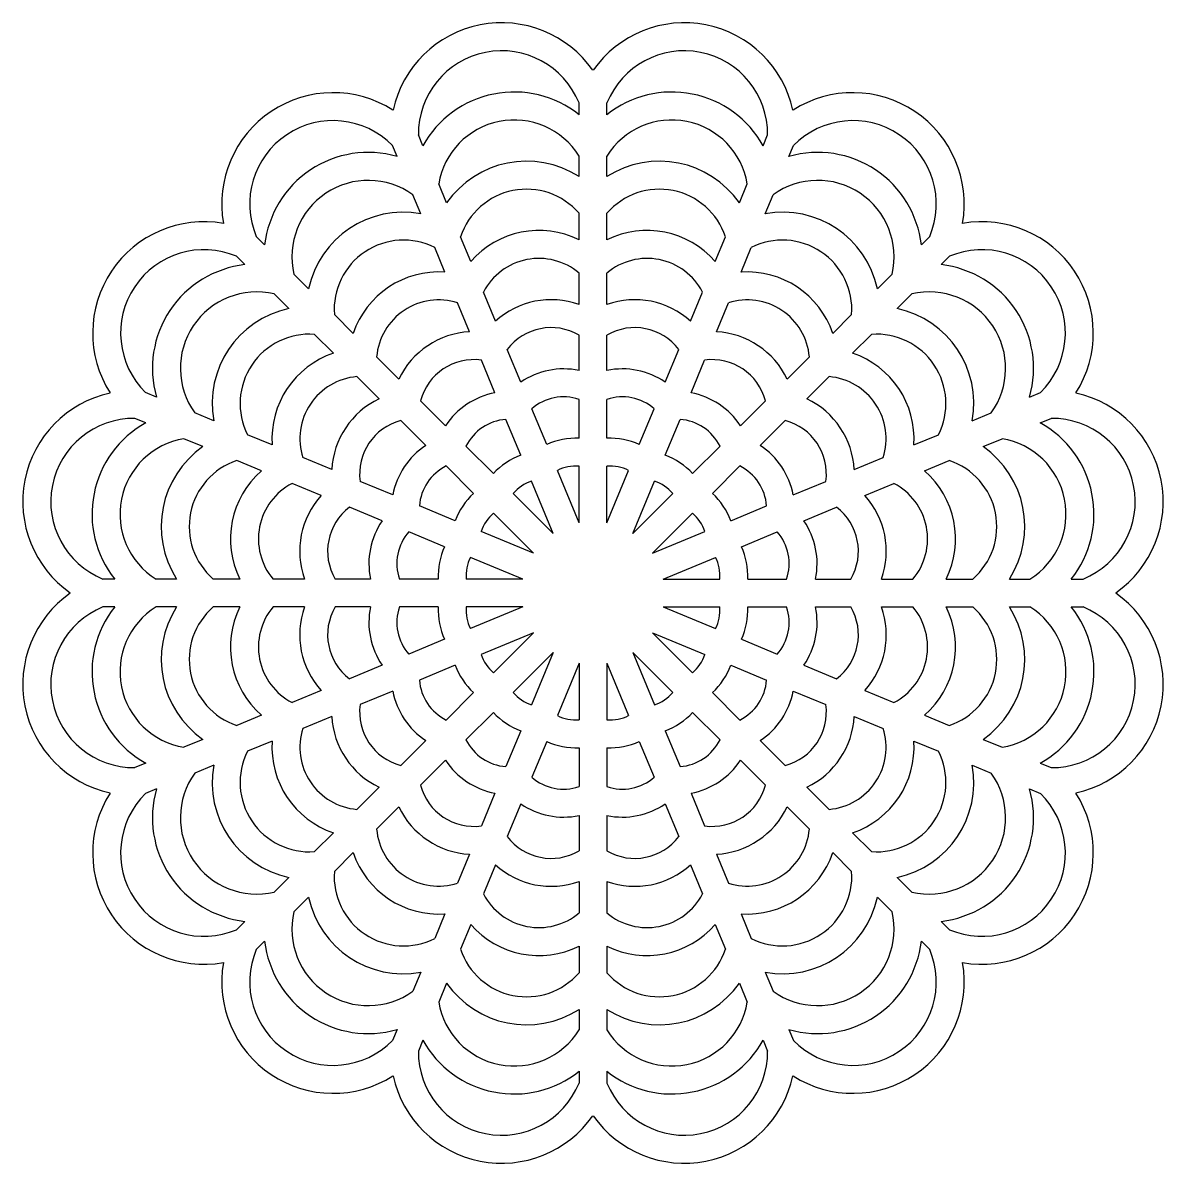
# Model space of a CAD drawing. Extents: x -314 to 508, y 162 to 455.
# Drawn here: x 253.1 to 314.3, y 197.4 to 258.6 of the extents above; entities that cross this region are included whole.
import ezdxf

# ---------------------------------------------------------------- set-up
doc = ezdxf.new("R2010")
doc.units = 0
doc.layers.get('0').update_dxf_attribs({"linetype": 'CONTINUOUS'})

msp = doc.modelspace()

# ---------------------------------------------------------------- linework, layer by layer
for p, q in [((282.969213, 253.644178), (282.969213, 254.278942)), ((284.469213, 253.644178), (284.469213, 254.278942)), ((274.589421, 251.977334), (274.346508, 252.563779)), ((292.849006, 251.977334), (293.091919, 252.563779)), ((273.203602, 251.403309), (272.960688, 251.989754)), ((294.234825, 251.403309), (294.477738, 251.989754)), ((282.969213, 250.319142), (282.969213, 251.421807)), ((284.469213, 250.319142), (284.469213, 251.421807)), ((275.861857, 248.905401), (275.439886, 249.924131)), ((291.576569, 248.905401), (291.998541, 249.924131)), ((274.476038, 248.331376), (274.054066, 249.350106)), ((292.962389, 248.331376), (293.38436, 249.350106)), ((282.969213, 246.925411), (282.969213, 248.354682)), ((284.469213, 246.925411), (284.469213, 248.354682)), ((266.099557, 246.656538), (265.650712, 247.105383)), ((277.160582, 245.770003), (276.613624, 247.090477)), ((290.277845, 245.770003), (290.824803, 247.090477)), ((301.33887, 246.656538), (301.787715, 247.105383)), ((265.038897, 245.595878), (264.590051, 246.044723)), ((275.774763, 245.195977), (275.227804, 246.516451)), ((291.663664, 245.195977), (292.210622, 246.516451)), ((302.39953, 245.595878), (302.848375, 246.044723)), ((268.450713, 244.305382), (267.67101, 245.085084)), ((282.969213, 243.460338), (282.969213, 245.145364)), ((284.469213, 243.460338), (284.469213, 245.145364)), ((298.987714, 244.305382), (299.767416, 245.085084)), ((267.390052, 243.244722), (266.61035, 244.024424)), ((278.486608, 242.568693), (277.841777, 244.125453)), ((288.951819, 242.568693), (289.59665, 244.125453)), ((300.048374, 243.244722), (300.828076, 244.024424)), ((277.100789, 241.994668), (276.455957, 243.551428)), ((290.337638, 241.994668), (290.982469, 243.551428)), ((270.850443, 241.905652), (269.839796, 242.916299)), ((296.587984, 241.905652), (297.598631, 242.916299)), ((269.789783, 240.844992), (268.779136, 241.855639)), ((282.969213, 239.917238), (282.969213, 241.815516)), ((284.469213, 239.917238), (284.469213, 241.815516)), ((297.648644, 240.844992), (298.659291, 241.855639)), ((273.300619, 239.455476), (272.109127, 240.646968)), ((279.842494, 239.295295), (279.116054, 241.049075)), ((287.595933, 239.295295), (288.322373, 241.049075)), ((294.137807, 239.455476), (295.3293, 240.646968)), ((278.456674, 238.72127), (277.730235, 240.47505)), ((288.981752, 238.72127), (289.708192, 240.47505)), ((272.239959, 238.394815), (271.048466, 239.586308)), ((295.198468, 238.394815), (296.38996, 239.586308)), ((260.292126, 238.491833), (259.705681, 238.734746)), ((307.146301, 238.491833), (307.732746, 238.734746)), ((275.805969, 236.950126), (274.463684, 238.292411)), ((282.969213, 236.283329), (282.969213, 238.36656)), ((284.469213, 236.283329), (284.469213, 238.36656)), ((291.632458, 236.950126), (292.974743, 238.292411)), ((263.364059, 237.219397), (262.345329, 237.641368)), ((281.233131, 235.938001), (280.435912, 237.862655)), ((286.205296, 235.938001), (287.002514, 237.862655)), ((304.074368, 237.219397), (305.093098, 237.641368)), ((259.718101, 237.106014), (259.131656, 237.348927)), ((274.745309, 235.889465), (273.403024, 237.231751)), ((279.847311, 235.363976), (279.050093, 237.28863)), ((287.591116, 235.363976), (288.388334, 237.28863)), ((292.693118, 235.889465), (294.035403, 237.231751)), ((307.720326, 237.106014), (308.306771, 237.348927)), ((262.790033, 235.833577), (261.771304, 236.255549)), ((266.499457, 235.920672), (265.178983, 236.46763)), ((300.938969, 235.920672), (302.259443, 236.46763)), ((304.648393, 235.833577), (305.667123, 236.255549)), ((278.375531, 234.380564), (276.902464, 235.85363)), ((289.062895, 234.380564), (290.535962, 235.85363)), ((265.925432, 234.534853), (264.604958, 235.081811)), ((269.700767, 234.594646), (268.144007, 235.239477)), ((297.73766, 234.594646), (299.29442, 235.239477)), ((301.512995, 234.534853), (302.833469, 235.081811)), ((277.314871, 233.319903), (275.841804, 234.79297)), ((282.969213, 231.746726), (281.808068, 234.549978)), ((282.969213, 231.746726), (282.969213, 234.780945)), ((284.469213, 231.746726), (284.469213, 234.780945)), ((284.469213, 231.746726), (285.630359, 234.549978)), ((290.123556, 233.319903), (291.596623, 234.79297)), ((269.126742, 233.208827), (267.569982, 233.853658)), ((272.974165, 233.23876), (271.220385, 233.9652)), ((281.583394, 231.172701), (280.422249, 233.975953)), ((285.855033, 231.172701), (287.016178, 233.975953)), ((294.464262, 233.23876), (296.218042, 233.9652)), ((298.311685, 233.208827), (299.868445, 233.853658)), ((281.583394, 231.172701), (279.437878, 233.318217)), ((285.855033, 231.172701), (288.000549, 233.318217)), ((272.400139, 231.852941), (270.646359, 232.579381)), ((276.331459, 231.848123), (274.406804, 232.645342)), ((291.106968, 231.848123), (293.031622, 232.645342)), ((295.038287, 231.852941), (296.792067, 232.579381)), ((280.522734, 230.112041), (278.377217, 232.257557)), ((286.915693, 230.112041), (289.061209, 232.257557)), ((275.757434, 230.462304), (273.832779, 231.259522)), ((280.522734, 230.112041), (277.719481, 231.273186)), ((286.915693, 230.112041), (289.718945, 231.273186)), ((291.680993, 230.462304), (293.605647, 231.259522)), ((279.948709, 228.726221), (277.145456, 229.887366)), ((287.489718, 228.726221), (290.29297, 229.887366)), ((258.051256, 228.726221), (257.416493, 228.726221)), ((261.376292, 228.726221), (260.273627, 228.726221)), ((264.770023, 228.726221), (263.340753, 228.726221)), ((268.235096, 228.726221), (266.550071, 228.726221)), ((271.778196, 228.726221), (269.879918, 228.726221)), ((275.412106, 228.726221), (273.328874, 228.726221)), ((279.948709, 228.726221), (276.91449, 228.726221)), ((287.489718, 228.726221), (290.523937, 228.726221)), ((292.026321, 228.726221), (294.109552, 228.726221)), ((295.660231, 228.726221), (297.558508, 228.726221)), ((299.20333, 228.726221), (300.888356, 228.726221)), ((302.668403, 228.726221), (304.097674, 228.726221)), ((306.062134, 228.726221), (307.164799, 228.726221)), ((309.38717, 228.726221), (310.021934, 228.726221)), ((258.051256, 227.226221), (257.416493, 227.226221)), ((261.376292, 227.226221), (260.273627, 227.226221)), ((264.770023, 227.226221), (263.340753, 227.226221)), ((268.235096, 227.226221), (266.550071, 227.226221)), ((271.778196, 227.226221), (269.879918, 227.226221)), ((275.412106, 227.226221), (273.328874, 227.226221)), ((279.948709, 227.226221), (276.91449, 227.226221)), ((279.948709, 227.226221), (277.145456, 226.065076)), ((287.489718, 227.226221), (290.29297, 226.065076)), ((287.489718, 227.226221), (290.523937, 227.226221)), ((292.026321, 227.226221), (294.109552, 227.226221)), ((295.660231, 227.226221), (297.558508, 227.226221)), ((299.20333, 227.226221), (300.888356, 227.226221)), ((302.668403, 227.226221), (304.097674, 227.226221)), ((306.062134, 227.226221), (307.164799, 227.226221)), ((309.38717, 227.226221), (310.021934, 227.226221)), ((280.522734, 225.840402), (277.719481, 224.679257)), ((280.522734, 225.840402), (278.377217, 223.694885)), ((286.915693, 225.840402), (289.061209, 223.694885)), ((286.915693, 225.840402), (289.718945, 224.679257)), ((275.757434, 225.490138), (273.832779, 224.69292)), ((291.680993, 225.490138), (293.605647, 224.69292)), ((281.583394, 224.779742), (279.437878, 222.634225)), ((281.583394, 224.779742), (280.422249, 221.976489)), ((285.855033, 224.779742), (287.016178, 221.976489)), ((285.855033, 224.779742), (288.000549, 222.634225)), ((272.400139, 224.099502), (270.646359, 223.373062)), ((276.331459, 224.104319), (274.406804, 223.307101)), ((282.969213, 224.205717), (281.808068, 221.402464)), ((282.969213, 224.205717), (282.969213, 221.171498)), ((284.469213, 224.205717), (284.469213, 221.171498)), ((284.469213, 224.205717), (285.630359, 221.402464)), ((291.106968, 224.104319), (293.031622, 223.307101)), ((295.038287, 224.099502), (296.792067, 223.373062)), ((269.126742, 222.743616), (267.569982, 222.098785)), ((272.974165, 222.713682), (271.220385, 221.987243)), ((277.314871, 222.632539), (275.841804, 221.159472)), ((290.123556, 222.632539), (291.596623, 221.159472)), ((294.464262, 222.713682), (296.218042, 221.987243)), ((298.311685, 222.743616), (299.868445, 222.098785)), ((278.375531, 221.571879), (276.902464, 220.098812)), ((289.062895, 221.571879), (290.535962, 220.098812)), ((265.925432, 221.41759), (264.604958, 220.870632)), ((269.700767, 221.357797), (268.144007, 220.712965)), ((297.73766, 221.357797), (299.29442, 220.712965)), ((301.512995, 221.41759), (302.833469, 220.870632)), ((279.847311, 220.588467), (279.050093, 218.663812)), ((287.591116, 220.588467), (288.388334, 218.663812)), ((262.790033, 220.118865), (261.771304, 219.696894)), ((266.499457, 220.031771), (265.178983, 219.484812)), ((274.745309, 220.062977), (273.403024, 218.720692)), ((281.233131, 220.014442), (280.435912, 218.089787)), ((286.205296, 220.014442), (287.002514, 218.089787)), ((292.693118, 220.062977), (294.035403, 218.720692)), ((300.938969, 220.031771), (302.259443, 219.484812)), ((304.648393, 220.118865), (305.667123, 219.696894)), ((282.969213, 219.669114), (282.969213, 217.585882)), ((284.469213, 219.669114), (284.469213, 217.585882)), ((259.718101, 218.846429), (259.131656, 218.603516)), ((263.364059, 218.733046), (262.345329, 218.311074)), ((275.805969, 219.002317), (274.463684, 217.660032)), ((291.632458, 219.002317), (292.974743, 217.660032)), ((304.074368, 218.733046), (305.093098, 218.311074)), ((307.720326, 218.846429), (308.306771, 218.603516)), ((260.292126, 217.46061), (259.705681, 217.217696)), ((272.239959, 217.557627), (271.048466, 216.366135)), ((295.198468, 217.557627), (296.38996, 216.366135)), ((307.146301, 217.46061), (307.732746, 217.217696)), ((278.456674, 217.231172), (277.730235, 215.477393)), ((279.842494, 216.657147), (279.116054, 214.903367)), ((287.595933, 216.657147), (288.322373, 214.903367)), ((288.981752, 217.231172), (289.708192, 215.477393)), ((273.300619, 216.496967), (272.109127, 215.305474)), ((282.969213, 216.035204), (282.969213, 214.136926)), ((284.469213, 216.035204), (284.469213, 214.136926)), ((294.137807, 216.496967), (295.3293, 215.305474)), ((269.789783, 215.107451), (268.779136, 214.096804)), ((297.648644, 215.107451), (298.659291, 214.096804)), ((270.850443, 214.046791), (269.839796, 213.036143)), ((277.100789, 213.957775), (276.455957, 212.401015)), ((290.337638, 213.957775), (290.982469, 212.401015)), ((296.587984, 214.046791), (297.598631, 213.036143)), ((278.486608, 213.38375), (277.841777, 211.82699)), ((288.951819, 213.38375), (289.59665, 211.82699)), ((267.390052, 212.70772), (266.61035, 211.928018)), ((282.969213, 212.492104), (282.969213, 210.807079)), ((284.469213, 212.492104), (284.469213, 210.807079)), ((300.048374, 212.70772), (300.828076, 211.928018)), ((268.450713, 211.64706), (267.67101, 210.867358)), ((298.987714, 211.64706), (299.767416, 210.867358)), ((275.774763, 210.756465), (275.227804, 209.435991)), ((291.663664, 210.756465), (292.210622, 209.435991)), ((265.038897, 210.356565), (264.590051, 209.90772)), ((277.160582, 210.18244), (276.613624, 208.861966)), ((290.277845, 210.18244), (290.824803, 208.861966)), ((302.39953, 210.356565), (302.848375, 209.90772)), ((266.099557, 209.295905), (265.650712, 208.847059)), ((301.33887, 209.295905), (301.787715, 208.847059)), ((282.969213, 209.027031), (282.969213, 207.597761)), ((284.469213, 209.027031), (284.469213, 207.597761)), ((274.476038, 207.621066), (274.054066, 206.602337)), ((292.962389, 207.621066), (293.38436, 206.602337)), ((275.861857, 207.047041), (275.439886, 206.028312)), ((291.576569, 207.047041), (291.998541, 206.028312)), ((282.969213, 205.6333), (282.969213, 204.530635)), ((284.469213, 205.6333), (284.469213, 204.530635)), ((273.203602, 204.549134), (272.960688, 203.962689)), ((294.234825, 204.549134), (294.477738, 203.962689)), ((274.589421, 203.975109), (274.346508, 203.388664)), ((292.849006, 203.975109), (293.091919, 203.388664)), ((282.969213, 202.308264), (282.969213, 201.673501)), ((284.469213, 202.308264), (284.469213, 201.673501))]:
    msp.add_line(p, q)
for centre, radius, start, end in [((278.821452, 252.598932), 5.975082, 35.004118, 167.495882), ((288.616975, 252.598932), 5.975082, 12.504118, 144.995882), ((278.821452, 252.598932), 4.475082, 22.049912, 180.450088), ((288.616975, 252.598932), 4.475082, 359.549912, 157.950088), ((269.771568, 248.850348), 5.975082, 57.504118, 189.995882), ((279.485725, 249.259407), 5.600082, 51.53456, 150.96544), ((287.952702, 249.259407), 5.600082, 29.03456, 128.46544), ((297.666859, 248.850348), 5.975082, 350.004118, 122.495882), ((279.485725, 249.259407), 4.100082, 31.830243, 170.669757), ((287.952702, 249.259407), 4.100082, 9.330243, 148.169757), ((269.771568, 248.850348), 4.475082, 44.549912, 202.950088), ((297.666859, 248.850348), 4.475082, 337.049912, 135.450088), ((271.663257, 246.019234), 5.600082, 74.03456, 173.46544), ((295.775169, 246.019234), 5.600082, 6.53456, 105.96544), ((280.149998, 245.919881), 5.225082, 57.346692, 145.153308), ((287.288429, 245.919881), 5.225082, 34.846692, 122.653308), ((271.663257, 246.019234), 4.100082, 54.330243, 193.169757), ((295.775169, 246.019234), 4.100082, 346.830243, 125.669757), ((280.149998, 245.919881), 3.725082, 40.815365, 161.684635), ((287.288429, 245.919881), 3.725082, 18.315365, 139.184635), ((262.845087, 241.923867), 5.975082, 80.004118, 212.495882), ((273.554947, 243.188121), 5.225082, 79.846692, 167.653308), ((293.88348, 243.188121), 5.225082, 12.346692, 100.153308), ((304.59334, 241.923867), 5.975082, 327.504118, 99.995882), ((280.814271, 242.580355), 4.850082, 63.620761, 138.879239), ((286.624156, 242.580355), 4.850082, 41.120761, 116.379239), ((273.554947, 243.188121), 3.725082, 63.315365, 184.184635), ((293.88348, 243.188121), 3.725082, 355.815365, 116.684635), ((262.845087, 241.923867), 4.475082, 67.049912, 225.450088), ((304.59334, 241.923867), 4.475082, 314.549912, 112.950088), ((265.6762, 240.032177), 5.600082, 96.53456, 195.96544), ((280.814271, 242.580355), 3.350082, 49.96535, 152.53465), ((286.624156, 242.580355), 3.350082, 27.46535, 130.03465), ((301.762227, 240.032177), 5.600082, 344.03456, 83.46544), ((275.446636, 240.357008), 4.850082, 86.120761, 161.379239), ((291.99179, 240.357008), 4.850082, 18.620761, 93.879239), ((265.6762, 240.032177), 4.100082, 76.830243, 215.669757), ((275.446636, 240.357008), 3.350082, 72.46535, 175.03465), ((281.478544, 239.240829), 4.475082, 70.542688, 131.957312), ((285.959883, 239.240829), 4.475082, 48.042688, 109.457312), ((291.99179, 240.357008), 3.350082, 4.96535, 107.53465), ((301.762227, 240.032177), 4.100082, 324.330243, 103.169757), ((268.507314, 238.140488), 5.225082, 102.346692, 190.153308), ((298.931113, 238.140488), 5.225082, 349.846692, 77.653308), ((268.507314, 238.140488), 3.725082, 85.815365, 206.684635), ((277.338326, 237.525894), 4.475082, 93.042688, 154.457312), ((281.478544, 239.240829), 2.975082, 59.930399, 142.569601), ((285.959883, 239.240829), 2.975082, 37.430399, 120.069601), ((290.100101, 237.525894), 4.475082, 25.542688, 86.957312), ((298.931113, 238.140488), 3.725082, 333.315365, 94.184635), ((271.338427, 236.248798), 4.850082, 108.620761, 183.879239), ((277.338326, 237.525894), 2.975082, 82.430399, 165.069601), ((290.100101, 237.525894), 2.975082, 14.930399, 97.569601), ((296.1, 236.248798), 4.850082, 356.120761, 71.379239), ((282.142817, 235.901303), 4.100082, 78.372027, 124.127973), ((285.29561, 235.901303), 4.100082, 55.872027, 101.627973), ((271.338427, 236.248798), 3.350082, 94.96535, 197.53465), ((296.1, 236.248798), 3.350082, 342.46535, 85.03465), ((259.096502, 232.873983), 5.975082, 102.504118, 234.995882), ((279.230015, 234.694781), 4.100082, 100.872027, 146.627973), ((288.208411, 234.694781), 4.100082, 33.372027, 79.127973), ((308.341925, 232.873983), 5.975082, 305.004118, 77.495882), ((274.16954, 234.357109), 4.475082, 115.542688, 176.957312), ((282.142817, 235.901303), 2.600082, 71.467962, 131.032038), ((285.29561, 235.901303), 2.600082, 48.967962, 108.532038), ((293.268886, 234.357109), 4.475082, 3.042688, 64.457312), ((259.096502, 232.873983), 4.475082, 89.549912, 247.950088), ((262.436028, 232.20971), 5.600082, 119.03456, 218.46544), ((274.16954, 234.357109), 2.975082, 104.930399, 187.569601), ((279.230015, 234.694781), 2.600082, 93.967962, 153.532038), ((288.208411, 234.694781), 2.600082, 26.467962, 86.032038), ((293.268886, 234.357109), 2.975082, 352.430399, 75.069601), ((305.002399, 232.20971), 5.600082, 321.53456, 60.96544), ((308.341925, 232.873983), 4.475082, 292.049912, 90.450088), ((262.436028, 232.20971), 4.100082, 99.330243, 238.169757), ((282.80709, 232.561777), 3.725082, 87.505575, 114.994425), ((284.631337, 232.561777), 3.725082, 65.005575, 92.494425), ((305.002399, 232.20971), 4.100082, 301.830243, 80.669757), ((265.775554, 231.545437), 5.225082, 124.846692, 212.653308), ((277.000654, 232.465419), 4.100082, 123.372027, 169.127973), ((290.437773, 232.465419), 4.100082, 10.872027, 56.627973), ((301.662873, 231.545437), 5.225082, 327.346692, 55.153308), ((265.775554, 231.545437), 3.725082, 108.315365, 229.184635), ((281.121705, 231.863668), 3.725082, 110.005575, 137.494425), ((286.316722, 231.863668), 3.725082, 42.505575, 69.994425), ((301.662873, 231.545437), 3.725082, 310.815365, 71.684635), ((269.11508, 230.881164), 4.850082, 131.120761, 206.379239), ((277.000654, 232.465419), 2.600082, 116.467962, 176.032038), ((282.80709, 232.561777), 2.225082, 85.821618, 116.678382), ((284.631337, 232.561777), 2.225082, 63.321618, 94.178382), ((290.437773, 232.465419), 2.600082, 3.967962, 63.532038), ((298.323347, 230.881164), 4.850082, 333.620761, 48.879239), ((269.11508, 230.881164), 3.350082, 117.46535, 220.03465), ((281.121705, 231.863668), 2.225082, 108.321618, 139.178382), ((286.316722, 231.863668), 2.225082, 40.821618, 71.678382), ((298.323347, 230.881164), 3.350082, 319.96535, 62.53465), ((272.454606, 230.216891), 4.475082, 138.042688, 199.457312), ((279.831767, 230.57373), 3.725082, 132.505575, 159.994425), ((287.60666, 230.57373), 3.725082, 20.005575, 47.494425), ((294.983821, 230.216891), 4.475082, 340.542688, 41.957312), ((272.454606, 230.216891), 2.975082, 127.430399, 210.069601), ((294.983821, 230.216891), 2.975082, 329.930399, 52.569601), ((279.831767, 230.57373), 2.225082, 130.821618, 161.678382), ((287.60666, 230.57373), 2.225082, 18.321618, 49.178382), ((275.794132, 229.552618), 4.100082, 145.872027, 191.627973), ((291.644295, 229.552618), 4.100082, 348.372027, 34.127973), ((275.794132, 229.552618), 2.600082, 138.967962, 198.532038), ((291.644295, 229.552618), 2.600082, 341.467962, 41.032038), ((279.133658, 228.888345), 3.725082, 155.005575, 182.494425), ((288.304769, 228.888345), 3.725082, 357.505575, 24.994425), ((279.133658, 228.888345), 2.225082, 153.321618, 184.178382), ((288.304769, 228.888345), 2.225082, 355.821618, 26.678382), ((259.096502, 223.07846), 5.975082, 125.004118, 257.495882), ((308.341925, 223.07846), 5.975082, 282.504118, 54.995882), ((259.096502, 223.07846), 4.475082, 112.049912, 270.450088), ((262.436028, 223.742733), 5.600082, 141.53456, 240.96544), ((262.436028, 223.742733), 4.100082, 121.830243, 260.669757), ((265.775554, 224.407006), 5.225082, 147.346692, 235.153308), ((265.775554, 224.407006), 3.725082, 130.815365, 251.684635), ((269.11508, 225.071279), 4.850082, 153.620761, 228.879239), ((269.11508, 225.071279), 3.350082, 139.96535, 242.53465), ((272.454606, 225.735552), 4.475082, 160.542688, 221.957312), ((272.454606, 225.735552), 2.975082, 149.930399, 232.569601), ((275.794132, 226.399825), 4.100082, 168.372027, 214.127973), ((275.794132, 226.399825), 2.600082, 161.467962, 221.032038), ((279.133658, 227.064098), 3.725082, 177.505575, 204.994425), ((279.133658, 227.064098), 2.225082, 175.821618, 206.678382), ((288.304769, 227.064098), 2.225082, 333.321618, 4.178382), ((288.304769, 227.064098), 3.725082, 335.005575, 2.494425), ((291.644295, 226.399825), 2.600082, 318.967962, 18.532038), ((291.644295, 226.399825), 4.100082, 325.872027, 11.627973), ((294.983821, 225.735552), 2.975082, 307.430399, 30.069601), ((294.983821, 225.735552), 4.475082, 318.042688, 19.457312), ((298.323347, 225.071279), 3.350082, 297.46535, 40.03465), ((298.323347, 225.071279), 4.850082, 311.120761, 26.379239), ((301.662873, 224.407006), 3.725082, 288.315365, 49.184635), ((301.662873, 224.407006), 5.225082, 304.846692, 32.653308), ((305.002399, 223.742733), 4.100082, 279.330243, 58.169757), ((305.002399, 223.742733), 5.600082, 299.03456, 38.46544), ((308.341925, 223.07846), 4.475082, 269.549912, 67.950088), ((279.831767, 225.378713), 2.225082, 198.321618, 229.178382), ((287.60666, 225.378713), 2.225082, 310.821618, 341.678382), ((279.831767, 225.378713), 3.725082, 200.005575, 227.494425), ((287.60666, 225.378713), 3.725082, 312.505575, 339.994425), ((277.000654, 223.487023), 2.600082, 183.967962, 243.532038), ((290.437773, 223.487023), 2.600082, 296.467962, 356.032038), ((277.000654, 223.487023), 4.100082, 190.872027, 236.627973), ((281.121705, 224.088775), 2.225082, 220.821618, 251.678382), ((286.316722, 224.088775), 2.225082, 288.321618, 319.178382), ((290.437773, 223.487023), 4.100082, 303.372027, 349.127973), ((274.16954, 221.595334), 2.975082, 172.430399, 255.069601), ((281.121705, 224.088775), 3.725082, 222.505575, 249.994425), ((286.316722, 224.088775), 3.725082, 290.005575, 317.494425), ((293.268886, 221.595334), 2.975082, 284.930399, 7.569601), ((274.16954, 221.595334), 4.475082, 183.042688, 244.457312), ((282.80709, 223.390666), 2.225082, 243.321618, 274.178382), ((284.631337, 223.390666), 2.225082, 265.821618, 296.678382), ((293.268886, 221.595334), 4.475082, 295.542688, 356.957312), ((271.338427, 219.703644), 3.350082, 162.46535, 265.03465), ((296.1, 219.703644), 3.350082, 274.96535, 17.53465), ((271.338427, 219.703644), 4.850082, 176.120761, 251.379239), ((279.230015, 221.257662), 2.600082, 206.467962, 266.032038), ((282.80709, 223.390666), 3.725082, 245.005575, 272.494425), ((284.631337, 223.390666), 3.725082, 267.505575, 294.994425), ((288.208411, 221.257662), 2.600082, 273.967962, 333.532038), ((296.1, 219.703644), 4.850082, 288.620761, 3.879239), ((268.507314, 217.811955), 3.725082, 153.315365, 274.184635), ((298.931113, 217.811955), 3.725082, 265.815365, 26.684635), ((268.507314, 217.811955), 5.225082, 169.846692, 257.653308), ((279.230015, 221.257662), 4.100082, 213.372027, 259.127973), ((288.208411, 221.257662), 4.100082, 280.872027, 326.627973), ((298.931113, 217.811955), 5.225082, 282.346692, 10.153308), ((265.6762, 215.920265), 4.100082, 144.330243, 283.169757), ((282.142817, 220.05114), 2.600082, 228.967962, 288.532038), ((285.29561, 220.05114), 2.600082, 251.467962, 311.032038), ((301.762227, 215.920265), 4.100082, 256.830243, 35.669757), ((265.6762, 215.920265), 5.600082, 164.03456, 263.46544), ((277.338326, 218.426548), 2.975082, 194.930399, 277.569601), ((290.100101, 218.426548), 2.975082, 262.430399, 345.069601), ((301.762227, 215.920265), 5.600082, 276.53456, 15.96544), ((262.845087, 214.028576), 5.975082, 147.504118, 279.995882), ((262.845087, 214.028576), 4.475082, 134.549912, 292.950088), ((282.142817, 220.05114), 4.100082, 235.872027, 281.627973), ((285.29561, 220.05114), 4.100082, 258.372027, 304.127973), ((304.59334, 214.028576), 4.475082, 247.049912, 45.450088), ((304.59334, 214.028576), 5.975082, 260.004118, 32.495882), ((277.338326, 218.426548), 4.475082, 205.542688, 266.957312), ((290.100101, 218.426548), 4.475082, 273.042688, 334.457312), ((275.446636, 215.595435), 3.350082, 184.96535, 287.53465), ((281.478544, 216.711614), 2.975082, 217.430399, 300.069601), ((285.959883, 216.711614), 2.975082, 239.930399, 322.569601), ((291.99179, 215.595435), 3.350082, 252.46535, 355.03465), ((275.446636, 215.595435), 4.850082, 198.620761, 273.879239), ((291.99179, 215.595435), 4.850082, 266.120761, 341.379239), ((273.554947, 212.764322), 3.725082, 175.815365, 296.684635), ((281.478544, 216.711614), 4.475082, 228.042688, 289.457312), ((285.959883, 216.711614), 4.475082, 250.542688, 311.957312), ((293.88348, 212.764322), 3.725082, 243.315365, 4.184635), ((280.814271, 213.372088), 3.350082, 207.46535, 310.03465), ((286.624156, 213.372088), 3.350082, 229.96535, 332.53465), ((273.554947, 212.764322), 5.225082, 192.346692, 280.153308), ((293.88348, 212.764322), 5.225082, 259.846692, 347.653308), ((271.663257, 209.933208), 4.100082, 166.830243, 305.669757), ((295.775169, 209.933208), 4.100082, 234.330243, 13.169757), ((280.814271, 213.372088), 4.850082, 221.120761, 296.379239), ((286.624156, 213.372088), 4.850082, 243.620761, 318.879239), ((271.663257, 209.933208), 5.600082, 186.53456, 285.96544), ((295.775169, 209.933208), 5.600082, 254.03456, 353.46544), ((269.771568, 207.102095), 4.475082, 157.049912, 315.450088), ((280.149998, 210.032562), 3.725082, 198.315365, 319.184635), ((287.288429, 210.032562), 3.725082, 220.815365, 341.684635), ((297.666859, 207.102095), 4.475082, 224.549912, 22.950088), ((269.771568, 207.102095), 5.975082, 170.004118, 302.495882), ((297.666859, 207.102095), 5.975082, 237.504118, 9.995882), ((280.149998, 210.032562), 5.225082, 214.846692, 302.653308), ((287.288429, 210.032562), 5.225082, 237.346692, 325.153308), ((279.485725, 206.693036), 4.100082, 189.330243, 328.169757), ((287.952702, 206.693036), 4.100082, 211.830243, 350.669757), ((279.485725, 206.693036), 5.600082, 209.03456, 308.46544), ((287.952702, 206.693036), 5.600082, 231.53456, 330.96544), ((278.821452, 203.35351), 4.475082, 179.549912, 337.950088), ((288.616975, 203.35351), 4.475082, 202.049912, 0.450088), ((278.821452, 203.35351), 5.975082, 192.504118, 324.995882), ((288.616975, 203.35351), 5.975082, 215.004118, 347.495882)]:
    msp.add_arc(centre, radius, start, end)

doc.saveas('drawing.dxf')
